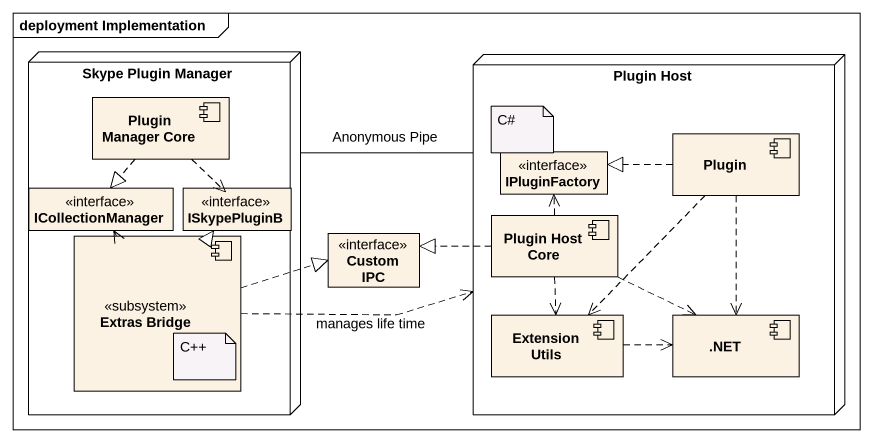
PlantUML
@startuml
mainframe deployment Implementation
allowmixing
hide circle
hide empty members
node "Skype Plugin Manager" as Skype_Plugin_Manager {
  component "Plugin Manager Core" as Plugin_Manager_Core
  interface ICollectionManager
  interface ISkypePluginB
  component "Extras Bridge" as Extras_Bridge <<subsystem>>
}
node "Plugin Host" as Plugin_Host {
  component Plugin
  interface IPluginFactory
  component "Plugin Host Core" as Plugin_Host_Core
  component "Extension Utils" as Extension_Utils
  component ".NET" as NET
}
interface "Custom IPC" as Custom_IPC
Skype_Plugin_Manager -right- Plugin_Host : Anonymous Pipe
Plugin_Manager_Core ..|> ICollectionManager
Plugin_Manager_Core ..> ISkypePluginB
Plugin .left.|> IPluginFactory
Plugin ..> Extension_Utils
Plugin ..> NET
Extras_Bridge .right.> Plugin_Host : manages life time
Extras_Bridge .up.> ICollectionManager
Extras_Bridge .up.|> ISkypePluginB
Extras_Bridge .right.|> Custom_IPC
Plugin_Host_Core .up.> IPluginFactory
Plugin_Host_Core .left.|> Custom_IPC
Plugin_Host_Core ..> Extension_Utils
Plugin_Host_Core .right.> NET
Extension_Utils .right.> NET
note as N1
  C#
end note
note as N2
  C++
end note
@enduml
